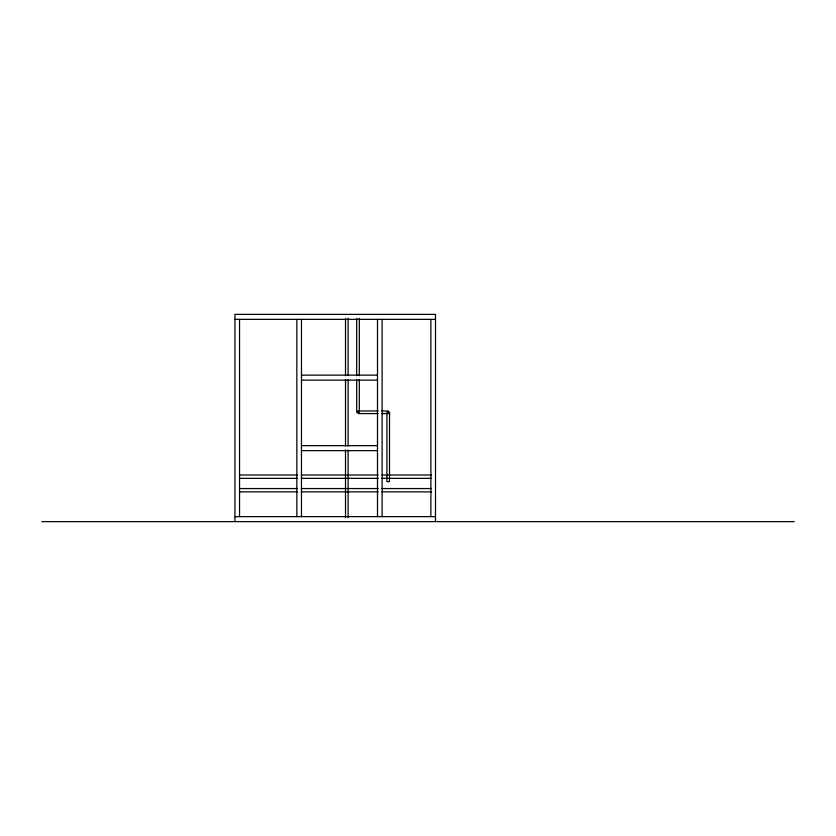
<?xml version="1.0" encoding="UTF-8"?>
<svg xmlns="http://www.w3.org/2000/svg" width="836" height="836" viewBox="0 0 836 836"><rect width="100%" height="100%" fill="white"/><g stroke="black" fill="none" stroke-linecap="round" stroke-linejoin="round"><path stroke-width="1.25" d="M234.926 319.362L435.493 319.362M301.472 375.145L377.496 375.145M301.472 380.129L377.496 380.129M378.144 410.967L357.996 410.967L357.996 413.569L378.144 413.59M381.916 410.967L388.217 410.967L388.217 413.569L381.916 413.59M301.472 445.661L377.496 445.661M301.472 450.635L377.496 450.635M240.131 475.005L297.438 475.005M301.347 475.005L378.196 475.005M382.094 475.005L431.595 475.005M240.131 478.338L297.438 478.338M301.347 478.338L378.196 478.338M382.094 478.338L431.595 478.338M240.131 488.548L297.438 488.548M301.347 488.548L378.196 488.548M382.094 488.548L431.595 488.548M240.131 491.881L297.438 491.881M301.347 491.881L378.196 491.881M382.094 491.881L431.595 491.881M234.926 516.638L435.493 516.638M41.8 521.622L794.2 521.622M435.493 521.622L435.493 314.378L234.926 314.378L234.926 521.622M430.874 319.362L430.874 516.638M382.115 319.362L382.115 516.638M377.496 319.362L377.496 516.638M359.313 318.297L359.313 375.73M359.313 379.649L359.313 412.273L356.711 412.273L356.69 379.649M356.69 318.297L356.69 375.73M348.121 318.297L348.121 375.636M348.121 379.554L348.121 446.027M348.121 449.935L348.121 517.703M345.508 318.297L345.508 375.636M345.508 379.554L345.508 446.027M345.508 449.935L345.508 517.703M301.472 319.362L301.472 516.638M296.853 319.362L296.853 516.638M239.545 319.362L239.545 516.638M389.503 412.273L386.932 412.273L386.901 481.63L389.503 481.63L389.524 412.273"/></g></svg>
